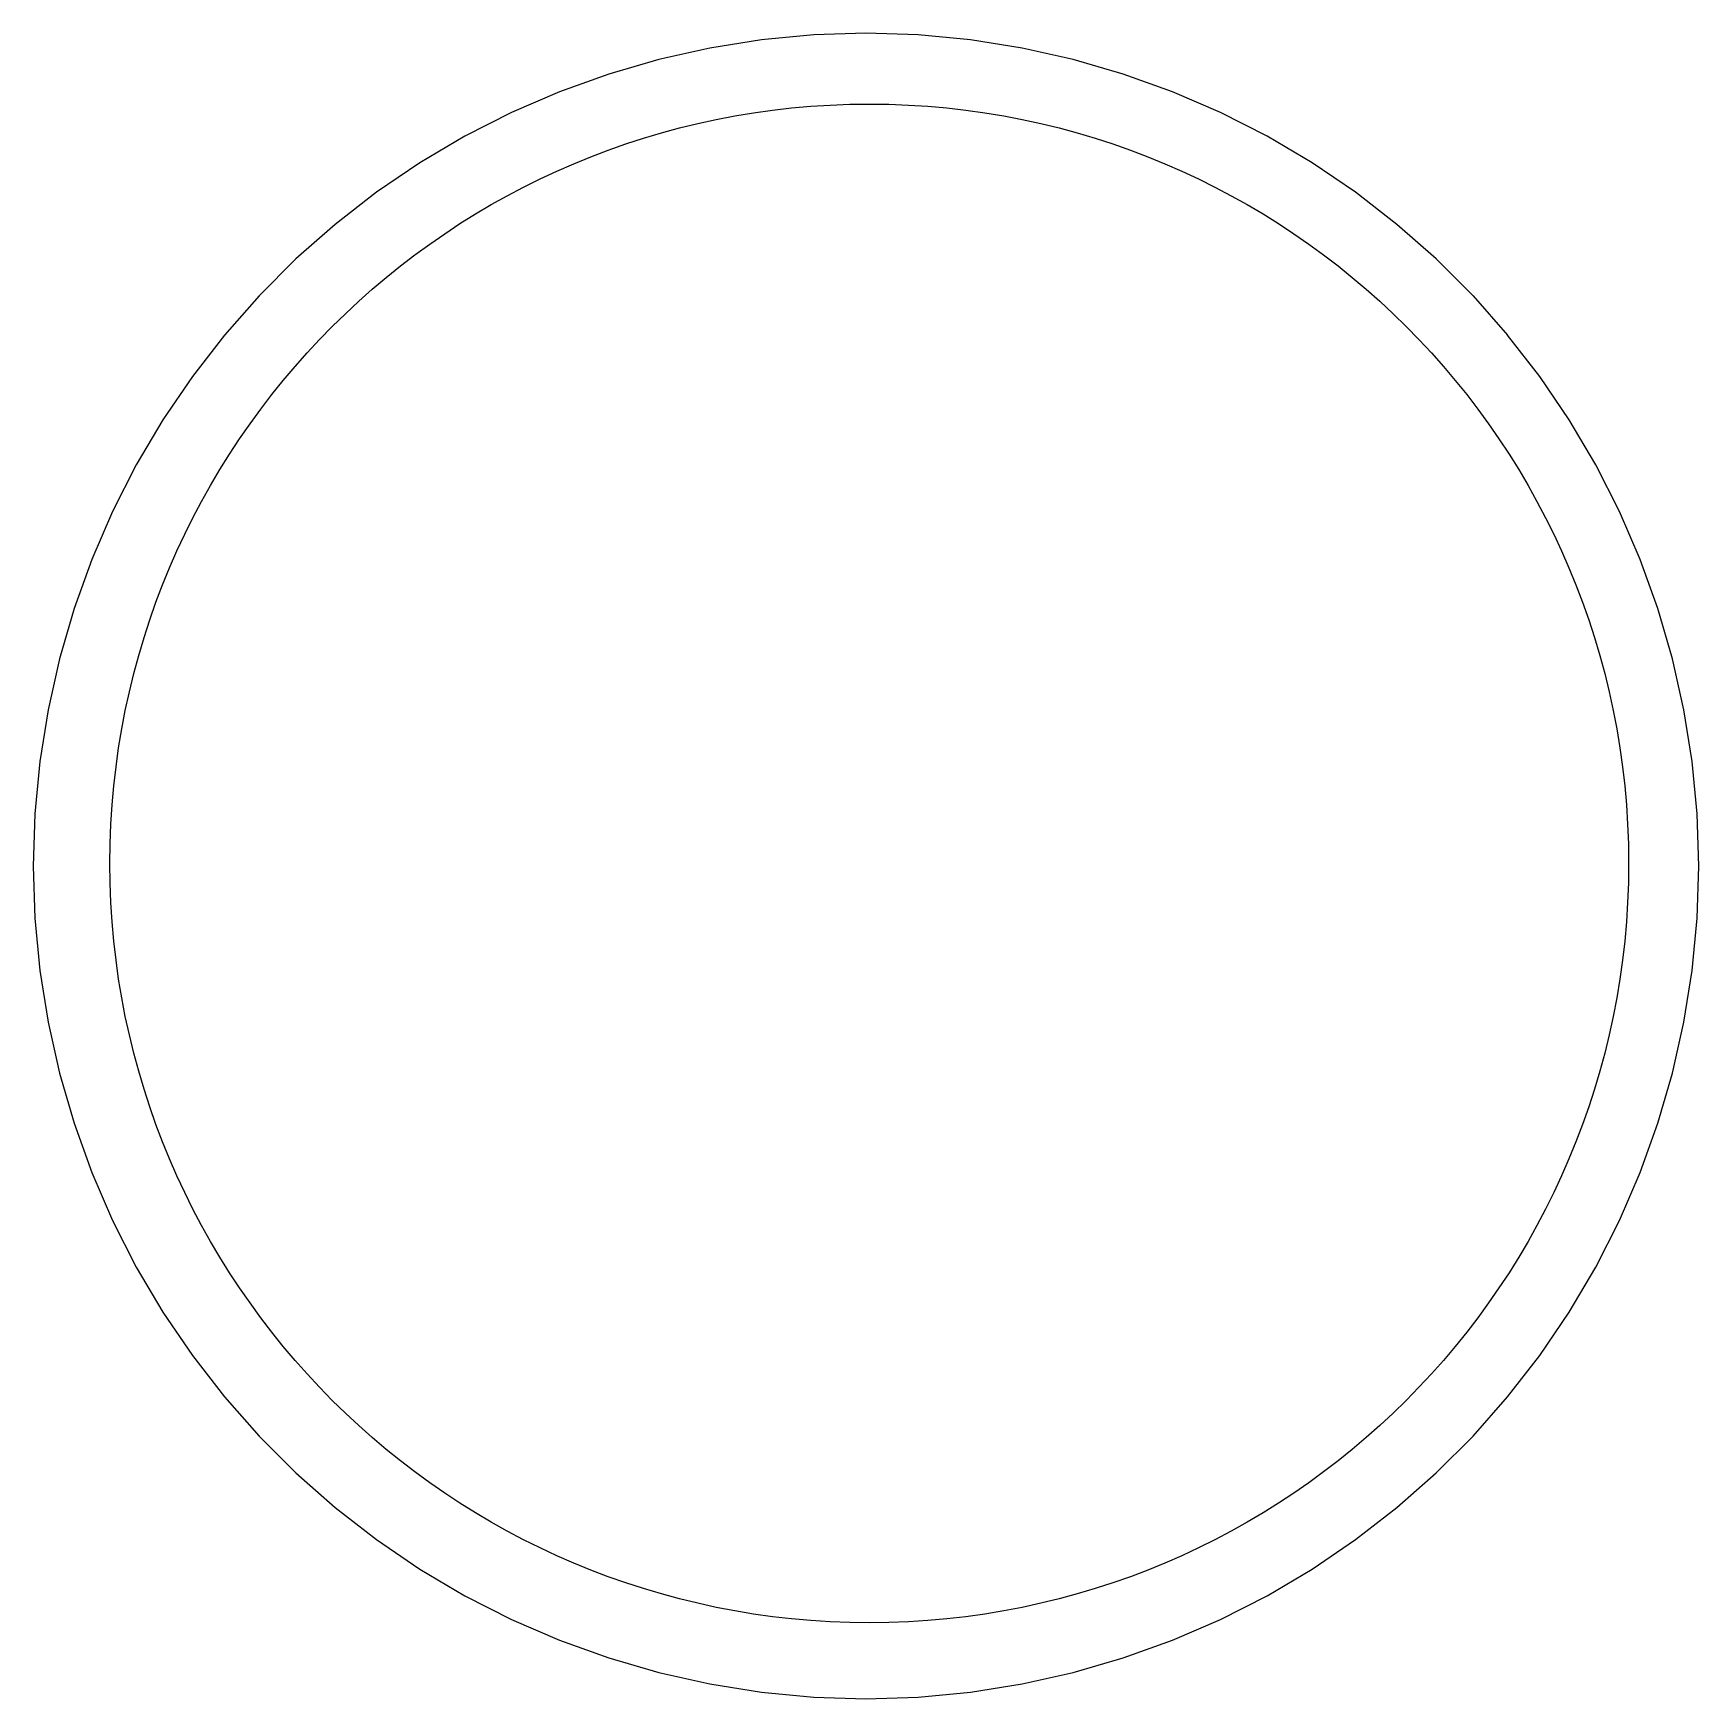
# Model space of a CAD drawing. Header units: millimetres. Extents: x 5 to 323, y 7 to 325.
import ezdxf

# ---------------------------------------------------------------- set-up
doc = ezdxf.new("R2010")
doc.units = ezdxf.units.MM
doc.layers.get('0').update_dxf_attribs({"lineweight": 25, "true_color": 0xffffff})
doc.layers.add('Construction', color=1, linetype='Continuous', lineweight=25, true_color=0xff0000)

msp = doc.modelspace()

# ---------------------------------------------------------------- linework, layer by layer
msp.add_circle((164.16, 166.46), 145)
at = {"layer": 'Construction'}
for p, q in [((153.55, 324.65), (143.61, 323.71)), ((163.53, 324.96), (153.55, 324.65)), ((173.52, 324.65), (163.53, 324.96)), ((183.46, 323.71), (173.52, 324.65)), ((133.74, 322.15), (123.99, 319.97)), ((143.61, 323.71), (133.74, 322.15)), ((193.33, 322.15), (183.46, 323.71)), ((203.08, 319.97), (193.33, 322.15)), ((123.99, 319.97), (114.4, 317.18)), ((212.67, 317.18), (203.08, 319.97)), ((114.4, 317.18), (105, 313.8)), ((222.07, 313.8), (212.67, 317.18)), ((105, 313.8), (95.84, 309.83)), ((231.23, 309.83), (222.07, 313.8)), ((95.84, 309.83), (86.94, 305.3)), ((240.13, 305.3), (231.23, 309.83)), ((86.94, 305.3), (78.34, 300.21)), ((248.73, 300.21), (240.13, 305.3)), ((78.34, 300.21), (70.08, 294.6)), ((256.99, 294.6), (248.73, 300.21)), ((70.08, 294.6), (62.18, 288.47)), ((264.88, 288.47), (256.99, 294.6)), ((62.18, 288.47), (54.69, 281.87)), ((272.38, 281.87), (264.88, 288.47)), ((54.69, 281.87), (47.63, 274.81)), ((279.44, 274.81), (272.38, 281.87)), ((47.63, 274.81), (41.02, 267.31)), ((279.44, 274.81), (286.05, 267.31)), ((41.02, 267.31), (34.9, 259.42)), ((292.17, 259.42), (286.05, 267.31)), ((34.9, 259.42), (29.29, 251.16)), ((297.78, 251.16), (292.17, 259.42)), ((29.29, 251.16), (24.2, 242.56)), ((302.87, 242.56), (297.78, 251.16)), ((24.2, 242.56), (19.67, 233.66)), ((307.4, 233.66), (302.87, 242.56)), ((19.67, 233.66), (15.7, 224.49)), ((311.37, 224.49), (307.4, 233.66)), ((15.7, 224.49), (12.32, 215.1)), ((314.75, 215.1), (311.37, 224.49)), ((12.32, 215.1), (9.53, 205.5)), ((317.54, 205.5), (314.75, 215.1)), ((9.53, 205.5), (7.35, 195.76)), ((319.72, 195.76), (317.54, 205.5)), ((7.35, 195.76), (5.79, 185.89)), ((321.28, 185.89), (319.72, 195.76)), ((5.79, 185.89), (4.85, 175.95)), ((322.22, 175.95), (321.28, 185.89)), ((4.85, 175.95), (4.53, 165.96)), ((322.53, 165.96), (322.22, 175.95)), ((4.53, 165.96), (4.85, 155.98)), ((322.22, 155.98), (322.53, 165.96)), ((4.85, 155.98), (5.79, 146.03)), ((321.28, 146.03), (322.22, 155.98)), ((5.79, 146.03), (7.35, 136.17)), ((319.72, 136.17), (321.28, 146.03)), ((7.35, 136.17), (9.53, 126.42)), ((317.54, 126.42), (319.72, 136.17)), ((9.53, 126.42), (12.32, 116.83)), ((314.75, 116.83), (317.54, 126.42)), ((12.32, 116.83), (15.7, 107.43)), ((311.37, 107.43), (314.75, 116.83)), ((15.7, 107.43), (19.67, 98.26)), ((307.4, 98.26), (311.37, 107.43)), ((19.67, 98.26), (24.2, 89.36)), ((302.87, 89.36), (307.4, 98.26)), ((24.2, 89.36), (29.29, 80.77)), ((297.78, 80.77), (302.87, 89.36)), ((29.29, 80.77), (34.9, 72.5)), ((292.17, 72.5), (297.78, 80.77)), ((34.9, 72.5), (41.02, 64.61)), ((286.05, 64.61), (292.17, 72.5)), ((41.02, 64.61), (47.63, 57.12)), ((279.44, 57.12), (286.05, 64.61)), ((47.63, 57.12), (54.69, 50.06)), ((272.38, 50.06), (279.44, 57.12)), ((54.69, 50.06), (62.18, 43.45)), ((264.88, 43.45), (272.38, 50.06)), ((62.18, 43.45), (70.08, 37.33)), ((256.99, 37.33), (264.88, 43.45)), ((70.08, 37.33), (78.34, 31.71)), ((248.73, 31.71), (256.99, 37.33)), ((78.34, 31.71), (86.94, 26.63)), ((240.13, 26.63), (248.73, 31.71)), ((86.94, 26.63), (95.84, 22.1)), ((231.23, 22.1), (240.13, 26.63)), ((95.84, 22.1), (105, 18.13)), ((222.07, 18.13), (231.23, 22.1)), ((105, 18.13), (114.4, 14.74)), ((212.67, 14.74), (222.07, 18.13)), ((114.4, 14.74), (123.99, 11.96)), ((203.08, 11.96), (212.67, 14.74)), ((123.99, 11.96), (133.74, 9.78)), ((133.74, 9.78), (143.61, 8.22)), ((183.46, 8.22), (193.33, 9.78)), ((193.33, 9.78), (203.08, 11.96)), ((143.61, 8.22), (153.55, 7.28)), ((153.55, 7.28), (163.53, 6.96)), ((163.53, 6.96), (173.52, 7.28)), ((173.52, 7.28), (183.46, 8.22))]:
    msp.add_line(p, q, dxfattribs=at)

doc.saveas('drawing.dxf')
